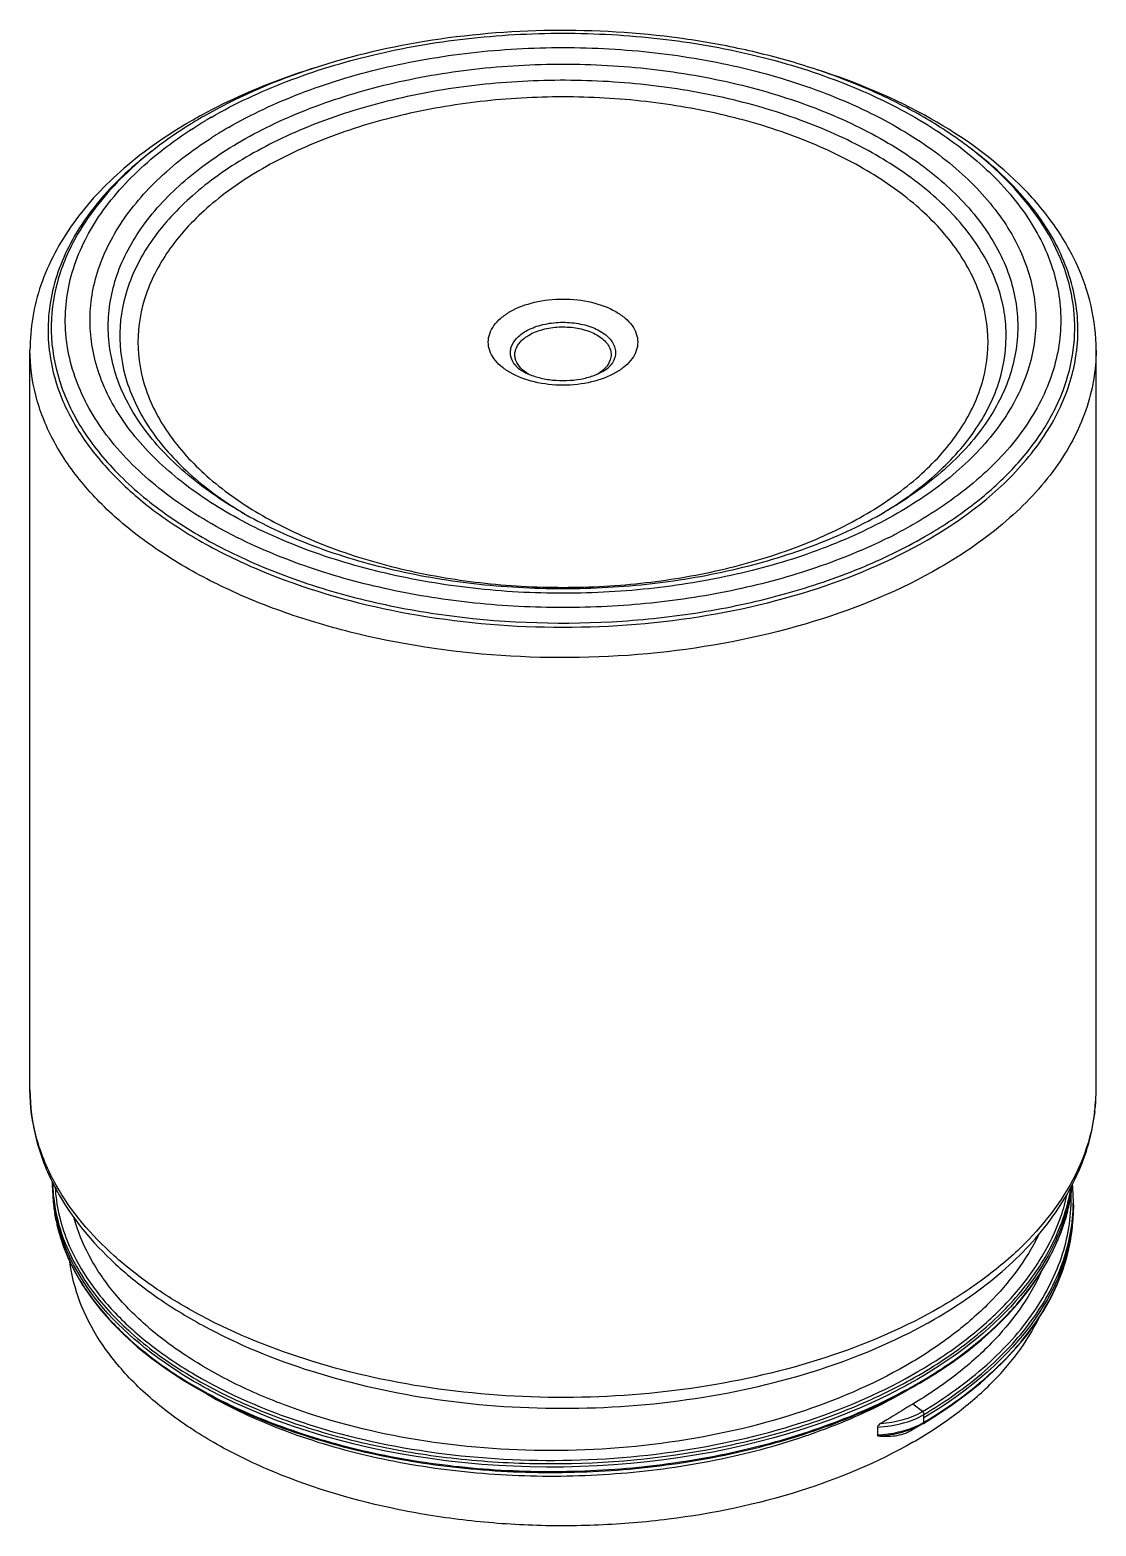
# Model space of a CAD drawing. Header units: millimetres. Extents: x 0 to 1189, y 0 to 841.
# Drawn here: x 924.1 to 1028.1, y 489.3 to 635.4 of the extents above; entities that cross this region are included whole.
import ezdxf

# ---------------------------------------------------------------- set-up
doc = ezdxf.new("R2010")
doc.units = ezdxf.units.MM
doc.header["$LTSCALE"] = 65.395
doc.layers.get('0').update_dxf_attribs({"linetype": 'CONTINUOUS'})
doc.layers.add('CURVES', color=7, linetype='CONTINUOUS')
doc.layers.add('SURFACES', color=7, linetype='CONTINUOUS')

msp = doc.modelspace()

# ---------------------------------------------------------------- linework, layer by layer
at = {"color": 9, "linetype": 'Continuous'}
for p, q in [((944.78, 588.3), (944.82, 588.27)), ((944.78, 588.3), (944.82, 588.27)), ((1028.02, 529.76), (1028.01, 529.73)), ((1025.42, 520.28), (1025.43, 520.3)), ((1025.43, 520.28), (1025.44, 520.3)), ((927.78, 517.17), (927.79, 517.14)), ((927.78, 517.17), (927.79, 517.14)), ((1011.2, 500.48), (1010.26, 501.21)), ((1011.35, 499.44), (1011.35, 500.19))]:
    msp.add_line(p, q, dxfattribs=at)
at = {"color": 7, "linetype": 'Continuous'}
for p, q in [((926.36, 522.35), (926.36, 522.85)), ((1025.93, 520.17), (1025.93, 521.04)), ((939.1, 503.55), (940.54, 502.69)), ((941.45, 502.16), (940.42, 502.76)), ((1010.89, 503.23), (1009.69, 502.54)), ((1006.83, 498.95), (1006.83, 498.2)), ((1011.22, 499.28), (1010.19, 498.68)), ((1011.22, 499.28), (1011.3, 499.32))]:
    msp.add_line(p, q, dxfattribs=at)
at = {"color": 9, "linetype": 'Continuous'}
for points in [[(1028.01, 529.76), (1028.01, 529.74), (1028.01, 529.73)], [(1024.47, 517.35), (1024.48, 517.38), (1024.49, 517.4)]]:
    msp.add_lwpolyline(points, dxfattribs=at)
at = {"color": 7, "linetype": 'Continuous'}
for points in [[(926.36, 522.35), (926.42, 520.95), (926.6, 519.58), (926.9, 518.21), (927.31, 516.86), (927.84, 515.52), (928.49, 514.19), (929.24, 512.89), (930.11, 511.61), (931.09, 510.36), (932.18, 509.13), (933.36, 507.94), (934.65, 506.78), (936.04, 505.66), (937.53, 504.58), (939.1, 503.55)], [(1025.2, 519.39), (1025.56, 520.81), (1025.79, 522.25), (1025.83, 522.63)], [(1025.93, 520.93), (1025.88, 522.31), (1025.84, 522.67)], [(1011.3, 499.32), (1012.65, 500.16), (1014.13, 501.16), (1015.55, 502.2), (1016.88, 503.27), (1018.12, 504.38), (1019.29, 505.52), (1020.36, 506.7), (1021.35, 507.89), (1022.24, 509.11), (1023.04, 510.36), (1023.75, 511.62), (1024.35, 512.9), (1024.87, 514.2), (1025.28, 515.51), (1025.59, 516.82), (1025.8, 518.15), (1025.91, 519.48), (1025.93, 520.17)], [(1024.14, 516.58), (1024.73, 517.98), (1025.2, 519.39)], [(1010.89, 503.23), (1012.38, 504.13), (1014, 505.21), (1015.53, 506.33), (1016.96, 507.5), (1018.3, 508.7), (1019.54, 509.94), (1020.68, 511.21), (1021.71, 512.52), (1022.63, 513.85), (1023.44, 515.21), (1024.14, 516.58)]]:
    msp.add_lwpolyline(points, dxfattribs=at)
for centre, radius, start, end in [((964.94, 583.09), 50.09, 118.5968, 119.9947), ((964.16, 586.88), 46.21, 119.9945, 121.5091), ((963.51, 587.95), 44.95, 121.5139, 121.9677), ((947.34, 533.34), 23.47, 207.575, 208.6485)]:
    msp.add_arc(centre, radius, start, end, dxfattribs=at)
at = {"color": 9, "linetype": 'Continuous'}
for centre, radius, start, end in [((964.38, 587.73), 45.14, 119.9984, 120.7701), ((964.3, 589.82), 41.58, 119.977, 122.5431), ((963.56, 590.98), 40.2, 122.5509, 122.7499), ((942.87, 606.07), 16.96, 186.6674, 187.0621), ((1009.42, 606.07), 16.96, 352.9383, 353.3326), ((977.4, 605.31), 4.12, 299.9544, 304.4955), ((978.32, 604.19), 2.67, 314.7645, 320.8208), ((965.32, 622.05), 39.51, 238.7488, 239.1381), ((986.97, 622.04), 39.51, 300.6413, 301.339), ((986.89, 628.05), 47.18, 297.5179, 299.9915), ((966.78, 630.65), 50.13, 242.4593, 243.5127), ((985.5, 630.68), 50.17, 296.4863, 297.539), ((1010.78, 531.88), 17.37, 356.869, 359.9991), ((1010.67, 531.89), 17.47, 352.9949, 356.8656), ((942.22, 523.11), 15.86, 181.0113, 182.6146), ((942.25, 522.35), 15.89, 180.0041, 184.4592), ((942.26, 523.11), 15.9, 182.6146, 183.8652), ((1007.88, 525.27), 18.06, 346.4734, 350.6874), ((1008.08, 524.48), 17.85, 349.8072, 351.2171), ((1008.26, 524.45), 17.67, 351.216, 353.5179), ((1008.39, 524.44), 17.54, 353.5201, 354.1725), ((942.36, 522.36), 16, 184.4593, 186.7083), ((942.49, 522.38), 16.13, 186.7094, 189.0976), ((1007.46, 524.61), 18.49, 344.9279, 346.4407), ((1007.73, 524.55), 18.21, 346.4897, 348.77), ((1007.91, 524.51), 18.03, 348.7733, 349.1357), ((1007.97, 524.5), 17.97, 349.1355, 349.8079), ((1008.54, 521.04), 17.39, 356.7888, 357.1478), ((1008.56, 521.04), 17.37, 357.5102, 359.65), ((1008.55, 521.04), 17.38, 357.1478, 357.5103), ((942.73, 522.42), 16.38, 189.0997, 191.7204), ((943, 522.47), 16.65, 191.719, 193.5762), ((943.35, 522.56), 17.01, 193.5814, 196.6241), ((1006.21, 525.02), 19.81, 337.3816, 340.9304), ((1006.73, 524.83), 19.25, 340.9438, 341.8694), ((1007.09, 524.72), 18.88, 341.863, 344.9218), ((943.69, 522.66), 17.36, 196.6184, 197.8199), ((944.13, 522.8), 17.83, 197.8312, 201.3819), ((1005.67, 525.24), 20.39, 336.7432, 337.241), ((944.52, 522.95), 18.25, 201.3704, 201.7797), ((963.01, 542.08), 45.28, 239.7687, 240.1186), ((963.2, 542.41), 45.66, 240.1184, 240.2903), ((963.67, 543.02), 46.49, 240.1709, 241.467), ((963.74, 543.36), 46.75, 240.2947, 241.5879), ((985.94, 546.27), 49.68, 298.4889, 299.8857), ((986.52, 545.25), 48.5, 299.8904, 300.1175), ((986.81, 544.75), 47.92, 300.1168, 300.6927), ((1007.58, 505.91), 7.5, 293.8833, 295.4161), ((1007.83, 505.37), 6.9, 295.3974, 299.772), ((1008.14, 504.82), 6.27, 299.8473, 300.7968)]:
    msp.add_arc(centre, radius, start, end, dxfattribs=at)
at = {"color": 7, "linetype": 'Continuous'}
for points, knots in [([(1023.49, 615.42), (1022.02, 617.95), (1018.98, 621.45), (1014.03, 625.26), (1009.6, 627.9), (1004.66, 630.18), (999.28, 632.08), (993.54, 633.57), (985.46, 634.98), (975.07, 635.6), (962.77, 634.56), (951.27, 631.79), (944.22, 628.72), (941.06, 626.9)], [0, 0, 0, 0, 0.097573, 0.151393, 0.208671, 0.269272, 0.332878, 0.399024, 0.467133, 0.606476, 0.745318, 0.878042, 1, 1, 1, 1]), ([(951.96, 631.66), (950.98, 631.36), (947.21, 630.09), (943.55, 628.49), (940.96, 627.07)], [0, 0, 0, 0, 0.259109, 1, 1, 1, 1]), ([(1028.15, 604.1), (1028.15, 605.55), (1027.81, 608.48), (1026.31, 612.73), (1023.91, 616.74), (1019.45, 621.85), (1011.85, 627.28), (1004.8, 630.23), (1000.97, 631.46)], [0, 0, 0, 0, 0.105599, 0.21361, 0.326255, 0.445358, 0.706587, 1, 1, 1, 1]), ([(939.89, 626.48), (937.57, 625.13), (933.32, 622.2), (928.21, 616.79), (925.43, 611.62), (924.33, 607.33), (924.15, 605.17), (924.15, 604.1)], [0, 0, 0, 0, 0.2815, 0.537853, 0.774105, 0.887741, 1, 1, 1, 1]), ([(939.71, 626.09), (937.42, 624.66), (933.3, 621.55), (930.02, 617.52), (928.8, 615.42)], [0, 0, 0, 0, 0.526772, 1, 1, 1, 1]), ([(971.47, 602.65), (971.59, 602.49), (971.98, 602.16), (972.77, 601.73), (973.86, 601.37), (975.59, 601.07), (977.39, 601.13), (979.03, 601.54), (979.74, 601.85), (980.05, 602.03)], [0, 0, 0, 0, 0.064775, 0.167412, 0.296888, 0.44267, 0.744606, 0.883151, 1, 1, 1, 1]), ([(980.05, 602.03), (980.22, 602.13), (980.5, 602.31), (980.74, 602.54), (980.82, 602.65)], [0, 0, 0, 0, 0.600211, 1, 1, 1, 1]), ([(944.77, 588.29), (946.9, 587.06), (951.57, 584.89), (959.21, 582.58), (967.51, 581.14), (976.14, 580.66), (984.78, 581.14), (993.08, 582.58), (1000.72, 584.89), (1005.39, 587.06), (1007.52, 588.29)], [0, 0, 0, 0, 0.113138, 0.236211, 0.366297, 0.499999, 0.6337, 0.763787, 0.886861, 1, 1, 1, 1]), ([(924.15, 531.88), (924.15, 530.28), (924.57, 527), (925.77, 523.94), (926.54, 522.48)], [0, 0, 0, 0, 0.493051, 1, 1, 1, 1]), ([(1012.4, 509.51), (1014.72, 510.85), (1018.97, 513.79), (1024.08, 519.2), (1026.86, 524.37), (1027.96, 528.65), (1028.15, 530.81), (1028.15, 531.88)], [0, 0, 0, 0, 0.2815, 0.537853, 0.774105, 0.887741, 1, 1, 1, 1]), ([(926.74, 522.09), (928.22, 519.39), (931.32, 515.65), (936.45, 511.58), (942.71, 507.73), (951.87, 503.99), (964.01, 501.32), (976.88, 500.49), (989.71, 501.54), (1001.72, 504.41), (1009.09, 507.6), (1012.4, 509.51)], [0, 0, 0, 0, 0.098382, 0.152269, 0.209471, 0.333182, 0.466954, 0.606049, 0.744814, 0.877654, 1, 1, 1, 1]), ([(1010.26, 505.36), (1006.94, 503.38), (999.46, 500.09), (987.23, 497.23), (974.21, 496.34), (961.33, 497.47), (951.22, 500.08), (944.05, 503.15), (939.4, 505.79), (935.43, 508.77), (932.22, 512.05), (929.83, 515.57), (928.8, 518.11), (928.45, 519.37)], [0, 0, 0, 0, 0.126657, 0.265196, 0.409482, 0.55237, 0.686859, 0.74918, 0.807469, 0.861466, 0.911209, 0.957108, 1, 1, 1, 1]), ([(1022.53, 517.72), (1021.34, 515.27), (1018.71, 511.8), (1014.27, 507.95), (1011.66, 506.19), (1010.26, 505.36)], [0, 0, 0, 0, 0.464981, 0.723492, 1, 1, 1, 1]), ([(1022.75, 514.03), (1021.59, 511.48), (1018.94, 507.88), (1014.4, 503.89), (1011.7, 502.07), (1010.26, 501.21)], [0, 0, 0, 0, 0.463862, 0.722593, 1, 1, 1, 1]), ([(941.45, 502.16), (943.76, 500.83), (948.81, 498.49), (957.05, 496.01), (966.01, 494.5), (975.35, 494.01), (984.72, 494.58), (993.77, 496.17), (1002.16, 498.75), (1007.32, 501.17), (1009.69, 502.54)], [0, 0, 0, 0, 0.112511, 0.234469, 0.363377, 0.496155, 0.629432, 0.759825, 0.884203, 1, 1, 1, 1]), ([(1010.26, 501.21), (1010.01, 501.06), (1008.96, 500.42), (1007.92, 499.78), (1007.13, 499.31)], [0, 0, 0, 0, 0.242807, 1, 1, 1, 1]), ([(1007.13, 499.31), (1007.06, 499.27), (1006.96, 499.19), (1006.86, 499.07), (1006.83, 498.99), (1006.83, 498.95)], [0, 0, 0, 0, 0.49173, 0.753925, 1, 1, 1, 1]), ([(1006.83, 498.2), (1006.83, 498.17), (1006.85, 498.12), (1006.91, 498.1), (1006.93, 498.1)], [0, 0, 0, 0, 0.511875, 1, 1, 1, 1]), ([(1006.93, 498.1), (1007.46, 498.06), (1008.29, 498.05), (1009.39, 498.29), (1009.93, 498.53), (1010.19, 498.68)], [0, 0, 0, 0, 0.477675, 0.728923, 1, 1, 1, 1])]:
    msp.add_open_spline(points, degree=3, knots=knots, dxfattribs=at)
at = {"color": 9, "linetype": 'Continuous'}
for points, knots in [([(941.81, 626.82), (944.16, 628.18), (949.3, 630.57), (957.67, 633.12), (966.73, 634.68), (976.15, 635.21), (985.56, 634.68), (994.62, 633.12), (1002.99, 630.57), (1010.36, 627.14), (1016.47, 622.93), (1021.09, 618.08), (1023.57, 613.51), (1024.54, 609.78), (1024.78, 607), (1024.54, 604.22), (1023.57, 600.49), (1021.09, 595.92), (1016.48, 591.07), (1012.61, 588.41), (1010.48, 587.18)], [0, 0, 0, 0, 0.066567, 0.138389, 0.213991, 0.29156, 0.369129, 0.444731, 0.516554, 0.58312, 0.64348, 0.697477, 0.746044, 0.769015, 0.79156, 0.814105, 0.837076, 0.885643, 0.939638, 1, 1, 1, 1]), ([(943.52, 625.84), (945.76, 627.13), (950.64, 629.4), (958.59, 631.82), (967.2, 633.3), (976.15, 633.81), (985.09, 633.3), (993.7, 631.82), (1001.65, 629.4), (1008.66, 626.14), (1014.47, 622.14), (1018.85, 617.52), (1021.63, 612.42), (1022.59, 607), (1021.63, 601.58), (1018.85, 596.48), (1014.47, 591.87), (1010.79, 589.34), (1008.77, 588.17)], [0, 0, 0, 0, 0.066589, 0.138433, 0.214058, 0.291652, 0.369246, 0.444871, 0.516718, 0.583304, 0.643684, 0.697698, 0.74628, 0.791652, 0.837024, 0.885607, 0.939619, 1, 1, 1, 1]), ([(944.77, 624.52), (946.92, 625.76), (951.62, 627.94), (959.26, 630.27), (967.54, 631.7), (976.15, 632.18), (984.75, 631.7), (993.03, 630.27), (1000.68, 627.94), (1007.41, 624.81), (1013, 620.96), (1017.22, 616.52), (1019.89, 611.61), (1020.81, 606.4), (1019.89, 601.19), (1017.22, 596.28), (1013, 591.85), (1009.47, 589.42), (1007.52, 588.29)], [0, 0, 0, 0, 0.066589, 0.138433, 0.214058, 0.291652, 0.369246, 0.444871, 0.516718, 0.583304, 0.643684, 0.697698, 0.74628, 0.791652, 0.837024, 0.885607, 0.939619, 1, 1, 1, 1]), ([(1007.52, 588.3), (1009.35, 589.42), (1012.66, 591.82), (1016.56, 596.17), (1018.95, 600.95), (1019.66, 606), (1018.59, 611.01), (1015.87, 615.72), (1011.68, 619.96), (1006.2, 623.63), (999.63, 626.62), (992.2, 628.82), (984.18, 630.16), (975.86, 630.59), (967.55, 630.1), (959.56, 628.7), (952.18, 626.44), (947.65, 624.32), (945.58, 623.13)], [0, 0, 0, 0, 0.059545, 0.112819, 0.160901, 0.206116, 0.251673, 0.300672, 0.355185, 0.416033, 0.482994, 0.555097, 0.630862, 0.708499, 0.786069, 0.861639, 0.93343, 1, 1, 1, 1]), ([(1005.47, 587.95), (1007.29, 589), (1010.59, 591.27), (1014.53, 595.42), (1017.03, 600.01), (1017.89, 604.88), (1017.03, 609.75), (1014.53, 614.34), (1010.59, 618.48), (1005.37, 622.08), (999.07, 625.01), (991.92, 627.18), (984.18, 628.52), (976.15, 628.97), (968.11, 628.52), (960.37, 627.18), (953.22, 625.01), (948.83, 622.97), (946.83, 621.81)], [0, 0, 0, 0, 0.060381, 0.114393, 0.162976, 0.208348, 0.25372, 0.302302, 0.356317, 0.416696, 0.483282, 0.555129, 0.630754, 0.708348, 0.785941, 0.861567, 0.933411, 1, 1, 1, 1]), ([(943.6, 586.2), (941.31, 587.39), (937.13, 590), (932.04, 594.82), (929.18, 599.43), (927.95, 603.23), (927.54, 606.06), (927.62, 608.91), (928.41, 612.73), (930.73, 617.46), (935.28, 622.48), (939.15, 625.24), (941.29, 626.52)], [0, 0, 0, 0, 0.147796, 0.279952, 0.398123, 0.45355, 0.507586, 0.561268, 0.615667, 0.730139, 0.857351, 1, 1, 1, 1]), ([(1008.77, 588.17), (1006.57, 586.9), (1001.78, 584.66), (993.99, 582.26), (985.55, 580.76), (976.76, 580.2), (967.96, 580.62), (959.45, 582), (951.54, 584.28), (944.52, 587.38), (938.63, 591.22), (934.08, 595.66), (931.51, 599.86), (930.38, 603.33), (929.98, 605.91), (930.01, 608.51), (930.65, 612), (932.62, 616.33), (936.55, 620.99), (939.93, 623.59), (941.81, 624.79)], [0, 0, 0, 0, 0.066522, 0.138229, 0.213709, 0.29122, 0.368865, 0.444738, 0.517069, 0.584382, 0.645683, 0.70069, 0.750112, 0.773353, 0.796021, 0.818514, 0.841248, 0.888831, 0.941343, 1, 1, 1, 1]), ([(944.77, 588.29), (942.82, 589.42), (939.29, 591.85), (935.07, 596.28), (932.4, 601.19), (931.48, 606.4), (932.4, 611.61), (935.07, 616.52), (939.29, 620.96), (942.82, 623.39), (944.77, 624.52)], [0, 0, 0, 0, 0.1449, 0.274524, 0.391113, 0.499998, 0.608884, 0.725475, 0.855095, 1, 1, 1, 1]), ([(1023.64, 615.51), (1023.19, 616.26), (1021.07, 619.37), (1018.28, 621.99), (1015.98, 623.72)], [0, 0, 0, 0, 0.23368, 1, 1, 1, 1]), ([(936.08, 623.55), (935.3, 622.95), (932.48, 620.62), (930.03, 617.81), (928.66, 615.51)], [0, 0, 0, 0, 0.267792, 1, 1, 1, 1]), ([(945.58, 623.13), (943.71, 622.05), (940.32, 619.72), (936.24, 615.48), (933.62, 610.8), (932.63, 605.82), (933.38, 600.83), (935.79, 596.09), (939.68, 591.79), (942.96, 589.41), (944.78, 588.3)], [0, 0, 0, 0, 0.145559, 0.276018, 0.393495, 0.50303, 0.612021, 0.728043, 0.856539, 1, 1, 1, 1]), ([(946.83, 621.81), (945.01, 620.76), (941.7, 618.48), (937.76, 614.34), (935.26, 609.75), (934.4, 604.88), (935.26, 600.01), (937.76, 595.42), (941.7, 591.27), (946.92, 587.68), (953.22, 584.75), (960.37, 582.58), (968.11, 581.24), (976.15, 580.79), (984.18, 581.24), (991.92, 582.58), (999.07, 584.75), (1003.46, 586.79), (1005.47, 587.95)], [0, 0, 0, 0, 0.060381, 0.114393, 0.162976, 0.208348, 0.25372, 0.302302, 0.356317, 0.416696, 0.483282, 0.555129, 0.630754, 0.708348, 0.785941, 0.861567, 0.933411, 1, 1, 1, 1]), ([(928.66, 615.51), (927.62, 613.77), (926.42, 610.95), (925.86, 607.01), (925.91, 605.06), (926.03, 604.1)], [0, 0, 0, 0, 0.511383, 0.756475, 1, 1, 1, 1]), ([(928.8, 615.42), (927.95, 613.96), (926.62, 610.88), (925.98, 605.92), (926.83, 600.97), (929.1, 596.23), (932.68, 591.83), (937.44, 587.86), (943.26, 584.42), (949.97, 581.58), (957.4, 579.42), (968.07, 577.52), (979.14, 577.2), (990.03, 578.45), (997.8, 580.16), (1004.97, 582.58), (1009.4, 584.71), (1011.45, 585.9)], [0, 0, 0, 0, 0.046586, 0.090986, 0.135561, 0.182629, 0.233925, 0.290391, 0.352237, 0.419096, 0.490174, 0.56438, 0.71673, 0.792235, 0.865393, 0.934977, 1, 1, 1, 1]), ([(1011.45, 585.9), (1013.02, 586.8), (1015.95, 588.73), (1019.76, 592.06), (1022.75, 595.69), (1024.85, 599.54), (1026.01, 603.55), (1026.18, 607.63), (1025.35, 611.67), (1024.2, 614.2), (1023.49, 615.42)], [0, 0, 0, 0, 0.151963, 0.29267, 0.422612, 0.543345, 0.657573, 0.769002, 0.881828, 1, 1, 1, 1]), ([(1026.26, 604.1), (1026.38, 605.06), (1026.43, 607.01), (1025.87, 610.95), (1024.67, 613.77), (1023.64, 615.51)], [0, 0, 0, 0, 0.243524, 0.488617, 1, 1, 1, 1]), ([(970.99, 607.86), (971.72, 608.28), (973.42, 608.89), (976.15, 609.19), (978.87, 608.89), (980.92, 608.15), (982.2, 607.27), (982.9, 606.54), (983.33, 605.73), (983.49, 604.88), (983.33, 604.02), (982.9, 603.22), (982.2, 602.49), (981.62, 602.09), (981.3, 601.9)], [0, 0, 0, 0, 0.138252, 0.291396, 0.444543, 0.582793, 0.643247, 0.697327, 0.745969, 0.791397, 0.836826, 0.885464, 0.939553, 1, 1, 1, 1]), ([(981.3, 601.9), (980.57, 601.48), (978.87, 600.86), (976.15, 600.57), (973.42, 600.86), (971.37, 601.61), (970.09, 602.49), (969.4, 603.22), (968.96, 604.02), (968.8, 604.88), (968.96, 605.73), (969.4, 606.54), (970.09, 607.27), (970.67, 607.67), (970.99, 607.86)], [0, 0, 0, 0, 0.138252, 0.291396, 0.444543, 0.582793, 0.643247, 0.697327, 0.745969, 0.791397, 0.836826, 0.885464, 0.939553, 1, 1, 1, 1]), ([(972.52, 605.95), (972.97, 606.21), (974.01, 606.61), (975.69, 606.86), (977.42, 606.78), (979.01, 606.38), (980.29, 605.7), (981.03, 604.88), (981.27, 604.16), (981.29, 603.45), (981.05, 602.93), (980.82, 602.65)], [0, 0, 0, 0, 0.135984, 0.286374, 0.439981, 0.584767, 0.711027, 0.815215, 0.861339, 0.905958, 1, 1, 1, 1]), ([(972.83, 605.57), (973.24, 605.81), (974.2, 606.18), (975.75, 606.41), (977.34, 606.33), (978.8, 605.95), (979.97, 605.32), (980.64, 604.56), (980.84, 603.89), (980.84, 603.23), (980.6, 602.76), (980.39, 602.5)], [0, 0, 0, 0, 0.136198, 0.286848, 0.440582, 0.585199, 0.710957, 0.814526, 0.860487, 0.905151, 1, 1, 1, 1]), ([(971.47, 602.65), (971.27, 602.9), (971.05, 603.33), (971, 603.95), (971.12, 604.58), (971.6, 605.33), (972.19, 605.76), (972.52, 605.95)], [0, 0, 0, 0, 0.238278, 0.350293, 0.46337, 0.709001, 1, 1, 1, 1]), ([(971.89, 602.51), (971.71, 602.74), (971.49, 603.14), (971.43, 603.72), (971.54, 604.29), (971.98, 604.99), (972.52, 605.39), (972.83, 605.57)], [0, 0, 0, 0, 0.239668, 0.351767, 0.464614, 0.709436, 1, 1, 1, 1]), ([(1012.91, 582.87), (1009.07, 580.65), (1000.35, 577.06), (986.15, 574.21), (971.12, 573.8), (958.73, 575.54), (949.49, 578.2), (943.23, 580.72), (937.68, 583.74), (932.93, 587.21), (929.11, 591.05), (926.28, 595.21), (924.54, 599.59), (924.15, 602.62), (924.15, 604.1)], [0, 0, 0, 0, 0.128623, 0.270154, 0.417245, 0.561528, 0.630179, 0.695318, 0.756314, 0.812796, 0.864737, 0.91255, 0.957159, 1, 1, 1, 1]), ([(926.04, 603.99), (926.21, 602.59), (926.93, 599.76), (929.01, 595.74), (932.05, 591.96), (935.97, 588.48), (940.69, 585.37), (948.13, 581.69), (958.82, 578.43), (972.61, 576.74), (986.68, 577.31), (999.94, 580.08), (1008.07, 583.47), (1011.67, 585.55)], [0, 0, 0, 0, 0.043042, 0.088464, 0.137403, 0.19052, 0.248032, 0.309794, 0.443968, 0.587555, 0.733108, 0.872846, 1, 1, 1, 1]), ([(1011.67, 585.55), (1013.68, 586.71), (1017.37, 589.21), (1021.89, 593.71), (1025, 598.64), (1026.03, 602.23), (1026.25, 603.99)], [0, 0, 0, 0, 0.287181, 0.546809, 0.781902, 1, 1, 1, 1]), ([(1028.15, 604.1), (1028.15, 603.12), (1027.97, 601.13), (1026.94, 597.13), (1024.28, 592.24), (1019.34, 587.04), (1015.2, 584.19), (1012.91, 582.87)], [0, 0, 0, 0, 0.108162, 0.218364, 0.451367, 0.710411, 1, 1, 1, 1]), ([(972.82, 601.74), (972.73, 601.8), (972.39, 602.01), (972.08, 602.28), (971.89, 602.51)], [0, 0, 0, 0, 0.268907, 1, 1, 1, 1]), ([(980.2, 602.29), (980.17, 602.26), (980.02, 602.12), (979.87, 602), (979.74, 601.91)], [0, 0, 0, 0, 0.241086, 1, 1, 1, 1]), ([(1007.87, 585.78), (1005.61, 584.65), (1000.76, 582.67), (992.99, 580.55), (984.7, 579.26), (976.14, 578.82), (967.59, 579.26), (959.3, 580.55), (951.53, 582.67), (946.68, 584.65), (944.42, 585.78)], [0, 0, 0, 0, 0.116024, 0.239553, 0.368405, 0.500008, 0.63161, 0.760461, 0.88399, 1, 1, 1, 1]), ([(926.7, 522.59), (925.89, 524.03), (924.6, 527.05), (924.15, 530.3), (924.15, 531.88)], [0, 0, 0, 0, 0.511435, 1, 1, 1, 1]), ([(1028.01, 529.73), (1027.95, 529.26), (1027.63, 527.33), (1026.99, 525.45), (1026.37, 524.11)], [0, 0, 0, 0, 0.245366, 1, 1, 1, 1]), ([(1026.37, 524.11), (1025.12, 521.42), (1022.26, 517.62), (1017.37, 513.44), (1014.46, 511.55), (1012.91, 510.65)], [0, 0, 0, 0, 0.462326, 0.721438, 1, 1, 1, 1]), ([(926.4, 522.04), (926.43, 521.61), (926.61, 519.87), (927.09, 518.16), (927.58, 516.93)], [0, 0, 0, 0, 0.246392, 1, 1, 1, 1]), ([(926.6, 522.37), (926.65, 521.49), (926.91, 519.71), (927.45, 518.01), (927.78, 517.17)], [0, 0, 0, 0, 0.493954, 1, 1, 1, 1]), ([(1012.91, 510.65), (1009.6, 508.74), (1002.21, 505.54), (990.12, 502.64), (977.16, 501.55), (964.15, 502.34), (951.87, 504.97), (942.63, 508.66), (936.33, 512.45), (931.25, 516.4), (928.16, 520), (926.7, 522.59)], [0, 0, 0, 0, 0.122091, 0.255587, 0.395471, 0.535829, 0.67068, 0.79481, 0.85175, 0.90491, 1, 1, 1, 1]), ([(1011.2, 500.48), (1013.42, 501.81), (1017.45, 504.68), (1022.22, 509.89), (1024.71, 514.79), (1025.63, 518.77), (1025.74, 520.75), (1025.71, 521.73)], [0, 0, 0, 0, 0.288321, 0.546757, 0.780066, 0.890882, 1, 1, 1, 1]), ([(1024.49, 518.9), (1024.58, 519.13), (1024.91, 520.05), (1025.17, 521), (1025.33, 521.71)], [0, 0, 0, 0, 0.252992, 1, 1, 1, 1]), ([(1011.35, 499.44), (1013.53, 500.74), (1017.48, 503.54), (1022.2, 508.62), (1024.75, 513.38), (1025.75, 517.27), (1025.92, 519.21), (1025.93, 520.17)], [0, 0, 0, 0, 0.287723, 0.546359, 0.78019, 0.891089, 1, 1, 1, 1]), ([(1011.35, 500.19), (1013.45, 501.45), (1017.28, 504.14), (1021.9, 509), (1024.94, 514.35), (1025.8, 518.2), (1025.9, 520.06)], [0, 0, 0, 0, 0.28696, 0.545993, 0.78075, 1, 1, 1, 1]), ([(1024.12, 517.32), (1024.26, 517.63), (1024.79, 518.83), (1025.21, 520.09), (1025.44, 521.05)], [0, 0, 0, 0, 0.254592, 1, 1, 1, 1]), ([(1012.01, 505.13), (1013.5, 506.05), (1016.26, 508.01), (1019.84, 511.36), (1022.64, 514.97), (1023.98, 517.59), (1024.49, 518.9)], [0, 0, 0, 0, 0.277759, 0.535999, 0.775799, 1, 1, 1, 1]), ([(927.58, 516.93), (928.21, 515.37), (929.99, 512.25), (933.8, 508.12), (938.74, 504.42), (944.68, 501.25), (951.46, 498.7), (958.89, 496.81), (966.79, 495.66), (977.64, 495.14), (988.46, 496.14), (998.71, 498.69), (1005.71, 501.28), (1011.91, 504.49), (1017.16, 508.26), (1021.32, 512.5), (1023.36, 515.7), (1024.12, 517.32)], [0, 0, 0, 0, 0.045655, 0.09578, 0.151101, 0.211671, 0.277035, 0.346365, 0.418576, 0.492416, 0.639459, 0.710214, 0.77751, 0.84045, 0.898474, 0.951488, 1, 1, 1, 1]), ([(927.79, 517.14), (928.3, 515.88), (929.65, 513.37), (932.45, 509.94), (936.04, 506.76), (941.96, 502.82), (950.96, 498.96), (963.11, 496.21), (976.16, 495.39), (989.21, 496.57), (1001.36, 499.66), (1008.75, 503.09), (1012.01, 505.13)], [0, 0, 0, 0, 0.043847, 0.091058, 0.142228, 0.197574, 0.319998, 0.455165, 0.597372, 0.739879, 0.875968, 1, 1, 1, 1]), ([(1011.27, 503.54), (1012.8, 504.45), (1015.67, 506.37), (1019.4, 509.68), (1022.37, 513.26), (1023.83, 515.87), (1024.4, 517.19)], [0, 0, 0, 0, 0.277751, 0.536211, 0.776141, 1, 1, 1, 1]), ([(927.58, 516.18), (928.09, 514.91), (929.45, 512.37), (932.29, 508.9), (935.92, 505.69), (938.71, 503.84), (940.22, 502.96)], [0, 0, 0, 0, 0.221751, 0.460627, 0.719677, 1, 1, 1, 1]), ([(941.46, 502.17), (943.85, 500.87), (949.06, 498.59), (957.5, 496.2), (966.62, 494.77), (976.08, 494.37), (985.54, 495.01), (994.67, 496.67), (1003.13, 499.31), (1008.33, 501.75), (1010.72, 503.13)], [0, 0, 0, 0, 0.11372, 0.236397, 0.365546, 0.498165, 0.631006, 0.760829, 0.884647, 1, 1, 1, 1]), ([(941.5, 502.24), (943.84, 500.97), (948.94, 498.74), (957.19, 496.37), (966.11, 494.93), (975.36, 494.47), (984.65, 495.01), (993.64, 496.54), (1002.03, 499), (1007.23, 501.3), (1009.63, 502.61)], [0, 0, 0, 0, 0.113461, 0.235681, 0.364299, 0.496467, 0.629092, 0.759071, 0.883517, 1, 1, 1, 1]), ([(1006.83, 498.95), (1007.68, 499.02), (1009.24, 499.25), (1010.73, 499.82), (1011.35, 500.19)], [0, 0, 0, 0, 0.543344, 1, 1, 1, 1]), ([(1007.13, 499.31), (1007.87, 499.38), (1009.28, 499.61), (1010.62, 500.14), (1011.2, 500.48)], [0, 0, 0, 0, 0.523418, 1, 1, 1, 1]), ([(1011.2, 500.48), (1011.27, 500.43), (1011.33, 500.33), (1011.35, 500.22), (1011.35, 500.19)], [0, 0, 0, 0, 0.765203, 1, 1, 1, 1]), ([(1006.83, 498.2), (1007.52, 498.25), (1008.81, 498.42), (1010.06, 498.81), (1010.61, 499.06)], [0, 0, 0, 0, 0.533749, 1, 1, 1, 1]), ([(1006.93, 498.1), (1007.71, 498.16), (1009.19, 498.39), (1010.61, 498.92), (1011.22, 499.28)], [0, 0, 0, 0, 0.522617, 1, 1, 1, 1]), ([(1011.35, 499.44), (1011.35, 499.42), (1011.35, 499.38), (1011.32, 499.34), (1011.3, 499.32)], [0, 0, 0, 0, 0.293978, 1, 1, 1, 1])]:
    msp.add_open_spline(points, degree=3, knots=knots, dxfattribs=at)
at = {"layer": 'CURVES', "color": 40, "linetype": 'Continuous'}
for p, q in [((926.36, 522.58), (926.36, 522.66)), ((926.36, 522.5), (926.36, 522.58)), ((926.36, 522.43), (926.36, 522.5)), ((926.37, 522.35), (926.36, 522.43)), ((1025.93, 520.3), (1025.92, 520.17)), ((1025.93, 520.7), (1025.93, 520.62)), ((1025.93, 520.62), (1025.93, 520.54)), ((1025.93, 520.54), (1025.93, 520.46)), ((1025.93, 520.46), (1025.93, 520.37)), ((1025.93, 520.37), (1025.93, 520.3)), ((1024.27, 517.32), (1024.24, 517.26)), ((940.14, 503.43), (939.81, 503.62)), ((940.47, 503.24), (940.14, 503.43)), ((940.75, 503.08), (940.47, 503.24)), ((940.93, 502.97), (940.75, 503.08)), ((941.12, 502.87), (940.93, 502.97)), ((941.3, 502.77), (941.12, 502.87)), ((941.49, 502.67), (941.3, 502.77)), ((941.67, 502.57), (941.49, 502.67)), ((1010, 503.23), (1009.79, 503.11)), ((1010.2, 503.35), (1010, 503.23)), ((1010.41, 503.46), (1010.2, 503.35)), ((1010.68, 503.62), (1010.41, 503.46))]:
    msp.add_line(p, q, dxfattribs=at)
for points in [[(926.36, 522.66), (926.36, 522.74), (926.36, 522.78)], [(927.42, 517.01), (927.36, 517.18), (927.24, 517.52), (927.13, 517.86), (927.02, 518.2), (926.93, 518.55), (926.84, 518.89), (926.76, 519.23), (926.68, 519.58), (926.62, 519.92), (926.56, 520.27), (926.51, 520.62), (926.46, 520.96), (926.43, 521.31), (926.4, 521.66), (926.38, 522.01), (926.37, 522.35)], [(1025.77, 522.48), (1025.75, 522.34), (1025.73, 522.19), (1025.7, 522.04), (1025.68, 521.9), (1025.65, 521.75), (1025.63, 521.6), (1025.6, 521.46), (1025.57, 521.31), (1025.54, 521.17), (1025.51, 521.02)], [(1025.92, 520.17), (1025.91, 519.96), (1025.87, 519.24), (1025.79, 518.52), (1025.69, 517.8), (1025.55, 517.09), (1025.39, 516.37), (1025.19, 515.66), (1024.97, 514.96), (1024.72, 514.25), (1024.44, 513.55), (1024.13, 512.86), (1023.79, 512.16), (1023.77, 512.12), (1023.4, 511.44), (1023, 510.76), (1022.57, 510.08), (1022.12, 509.41), (1021.64, 508.75), (1021.13, 508.1), (1020.59, 507.45), (1020.03, 506.81), (1019.44, 506.17), (1018.83, 505.55), (1018.19, 504.94), (1017.52, 504.33), (1016.83, 503.73), (1016.12, 503.15), (1015.38, 502.57), (1014.62, 502.01), (1013.84, 501.45), (1013.03, 500.91), (1012.2, 500.38), (1011.35, 499.86)], [(1025.51, 521.02), (1025.5, 520.98), (1025.44, 520.74), (1025.39, 520.51), (1025.32, 520.28), (1025.26, 520.04), (1025.19, 519.81), (1025.12, 519.58), (1025.05, 519.34), (1024.97, 519.11), (1024.9, 518.91), (1024.82, 518.68)], [(1024.82, 518.68), (1024.77, 518.54), (1024.72, 518.41), (1024.67, 518.27), (1024.61, 518.13), (1024.56, 518), (1024.5, 517.86), (1024.45, 517.72), (1024.39, 517.59), (1024.33, 517.45), (1024.27, 517.32)], [(1024.24, 517.26), (1024.09, 516.92), (1023.8, 516.34), (1023.49, 515.76), (1023.16, 515.18), (1022.81, 514.6), (1022.44, 514.03), (1022.06, 513.47), (1021.65, 512.91), (1021.22, 512.35), (1020.77, 511.8), (1020.3, 511.26), (1019.82, 510.72), (1019.31, 510.19), (1018.79, 509.66), (1018.25, 509.14), (1017.69, 508.63), (1017.11, 508.12), (1016.52, 507.62), (1015.9, 507.12), (1015.28, 506.64), (1014.63, 506.16), (1014.2, 505.86), (1013.53, 505.39), (1012.84, 504.94), (1012.14, 504.49), (1011.42, 504.05), (1010.68, 503.62)], [(939.01, 504.11), (938.53, 504.42), (937.88, 504.85), (937.24, 505.29), (936.62, 505.73), (936.01, 506.19), (935.42, 506.65), (934.85, 507.12), (934.29, 507.59), (933.75, 508.07), (933.23, 508.56), (932.72, 509.05), (932.24, 509.55), (931.78, 510.04), (931.33, 510.55), (930.9, 511.07), (930.49, 511.59), (930.09, 512.11), (929.72, 512.64), (929.36, 513.17), (929.03, 513.71), (928.71, 514.25), (928.41, 514.8), (928.14, 515.34), (927.88, 515.9), (927.64, 516.45), (927.42, 517.01)], [(939.81, 503.62), (939.49, 503.82), (939.33, 503.92), (939.17, 504.02), (939.01, 504.11)], [(1009.47, 502.94), (1009.08, 502.73), (1007.83, 502.1), (1006.54, 501.48), (1005.23, 500.89), (1003.88, 500.33), (1002.5, 499.79), (1001.09, 499.28), (999.65, 498.8), (998.19, 498.34), (996.7, 497.92), (995.2, 497.52), (993.87, 497.19), (992.32, 496.85), (990.76, 496.53), (989.18, 496.25), (987.59, 495.99), (985.98, 495.77), (984.37, 495.57), (982.74, 495.41), (981.11, 495.28), (979.47, 495.18), (977.83, 495.11), (976.19, 495.07), (974.54, 495.06), (972.9, 495.09), (971.27, 495.14), (969.85, 495.22), (968.22, 495.33), (966.6, 495.48), (964.99, 495.65), (963.4, 495.86), (961.82, 496.09), (960.25, 496.36), (958.7, 496.65), (957.17, 496.98), (955.66, 497.33), (954.18, 497.72), (952.71, 498.13), (951.28, 498.57), (949.87, 499.03), (948.49, 499.52), (948.04, 499.69), (946.7, 500.22), (945.39, 500.77), (944.12, 501.35), (942.88, 501.95), (941.67, 502.57)], [(1009.79, 503.11), (1009.58, 503), (1009.47, 502.94)]]:
    msp.add_lwpolyline(points, dxfattribs=at)
at = {"layer": 'SURFACES', "color": 7, "linetype": 'Continuous'}
for p, q in [((924.15, 531.88), (924.15, 604.1)), ((1028.15, 531.88), (1028.15, 604.1))]:
    msp.add_line(p, q, dxfattribs=at)
for points, knots in [([(1010.26, 497.49), (1006.81, 495.49), (999.01, 492.24), (988.54, 490.05), (979.61, 489.31), (972.76, 489.3), (965.97, 489.86), (957.37, 491.3), (949.29, 493.76), (942.14, 497.29), (937.6, 500.27), (933.83, 503.6), (930.91, 507.22), (928.9, 511.08), (928.2, 513.8), (928.03, 515.14)], [0, 0, 0, 0, 0.127073, 0.266717, 0.339261, 0.412305, 0.484861, 0.55596, 0.690114, 0.751883, 0.809412, 0.862553, 0.911517, 0.956957, 1, 1, 1, 1]), ([(1010.26, 497.49), (1011.67, 498.3), (1014.3, 500.02), (1018.77, 503.79), (1021.41, 507.21), (1022.59, 509.64)], [0, 0, 0, 0, 0.27786, 0.5368, 1, 1, 1, 1])]:
    msp.add_open_spline(points, degree=3, knots=knots, dxfattribs=at)

doc.saveas('drawing.dxf')
